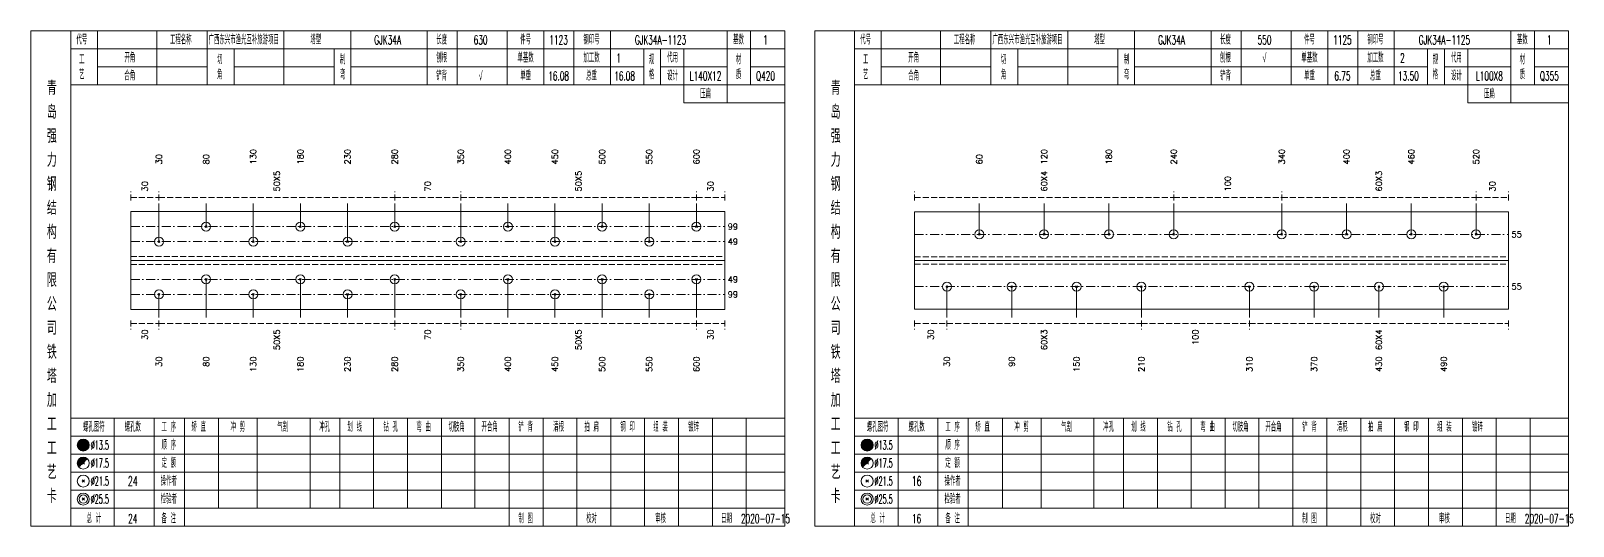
# Model space of a CAD drawing. Extents: x 0 to 2606, y -377 to 6479.
# Drawn here: x 1307 to 1821, y 1575 to 1740 of the extents above; entities that cross this region are included whole.
import ezdxf
from ezdxf.enums import TextEntityAlignment as Align

# ---------------------------------------------------------------- set-up
doc = ezdxf.new("R2010")
doc.units = 0
doc.header["$MEASUREMENT"] = 0
doc.linetypes.add('一点画线', pattern=[5.2, 3, -1, 0.2, -1])
doc.linetypes.add('虚线', pattern=[2.75, 2, -0.75])
doc.layers.get('0').update_dxf_attribs({"linetype": 'CONTINUOUS', "lineweight": 25})
doc.layers.add('1', color=7, linetype='CONTINUOUS', lineweight=25)
doc.layers.add('4', color=7, linetype='CONTINUOUS', lineweight=25)
doc.styles.get("Standard").update_dxf_attribs({"font": 'simplex.shx', "width": 0.7, "height": 3, "bigfont": 'gbhzfs.shx'})

msp = doc.modelspace()

# ---------------------------------------------------------------- linework, layer by layer
at = {"color": 8, "linetype": '虚线', "lineweight": 9}
for p, q in [((1340.3, 1683.5), (1340.3, 1686.5)), ((1340.3, 1684.5), (1349.73, 1684.5)), ((1349.73, 1683.5), (1349.73, 1686.5)), ((1349.73, 1683.5), (1349.73, 1686.5)), ((1349.73, 1684.5), (1428.34, 1684.5)), ((1428.34, 1683.5), (1428.34, 1686.5)), ((1428.34, 1683.5), (1428.34, 1686.5)), ((1428.34, 1684.5), (1450.36, 1684.5)), ((1450.36, 1683.5), (1450.36, 1686.5)), ((1450.36, 1683.5), (1450.36, 1686.5)), ((1450.36, 1684.5), (1528.97, 1684.5)), ((1528.97, 1683.5), (1528.97, 1686.5)), ((1528.97, 1683.5), (1528.97, 1686.5)), ((1528.97, 1684.5), (1538.4, 1684.5)), ((1538.4, 1683.5), (1538.4, 1686.5)), ((1601.7, 1683.5), (1601.7, 1686.5)), ((1601.7, 1684.5), (1688.14, 1684.5)), ((1688.14, 1683.5), (1688.14, 1686.5)), ((1688.14, 1683.5), (1688.14, 1686.5)), ((1688.14, 1684.5), (1724.16, 1684.5)), ((1724.16, 1683.5), (1724.16, 1686.5)), ((1724.16, 1683.5), (1724.16, 1686.5)), ((1724.16, 1684.5), (1788.99, 1684.5)), ((1788.99, 1683.5), (1788.99, 1686.5)), ((1788.99, 1683.5), (1788.99, 1686.5)), ((1788.99, 1684.5), (1799.8, 1684.5)), ((1799.8, 1683.5), (1799.8, 1686.5)), ((1340.3, 1643.5), (1340.3, 1640.5)), ((1340.3, 1642.5), (1349.73, 1642.5)), ((1349.73, 1643.5), (1349.73, 1640.5)), ((1349.73, 1643.5), (1349.73, 1640.5)), ((1349.73, 1642.5), (1428.34, 1642.5)), ((1428.34, 1643.5), (1428.34, 1640.5)), ((1428.34, 1643.5), (1428.34, 1640.5)), ((1428.34, 1642.5), (1450.36, 1642.5)), ((1450.36, 1643.5), (1450.36, 1640.5)), ((1450.36, 1643.5), (1450.36, 1640.5)), ((1450.36, 1642.5), (1528.97, 1642.5)), ((1528.97, 1643.5), (1528.97, 1640.5)), ((1528.97, 1643.5), (1528.97, 1640.5)), ((1528.97, 1642.5), (1538.4, 1642.5)), ((1538.4, 1643.5), (1538.4, 1640.5)), ((1601.7, 1643.5), (1601.7, 1640.5)), ((1601.7, 1642.5), (1612.51, 1642.5)), ((1612.51, 1643.5), (1612.51, 1640.5)), ((1612.51, 1643.5), (1612.51, 1640.5)), ((1612.51, 1642.5), (1677.34, 1642.5)), ((1677.34, 1643.5), (1677.34, 1640.5)), ((1677.34, 1643.5), (1677.34, 1640.5)), ((1677.34, 1642.5), (1713.36, 1642.5)), ((1713.36, 1643.5), (1713.36, 1640.5)), ((1713.36, 1643.5), (1713.36, 1640.5)), ((1713.36, 1642.5), (1799.8, 1642.5)), ((1799.8, 1643.5), (1799.8, 1640.5))]:
    msp.add_line(p, q, dxfattribs=at)
at = {"color": 7, "linetype": 'Continuous', "lineweight": 13}
for p, q in [((1349.73, 1669.79), (1349.73, 1682.5)), ((1365.46, 1674.79), (1365.46, 1682.5)), ((1381.18, 1669.79), (1381.18, 1682.5)), ((1396.9, 1674.79), (1396.9, 1682.5)), ((1412.62, 1669.79), (1412.62, 1682.5)), ((1428.34, 1674.79), (1428.34, 1682.5)), ((1450.36, 1669.79), (1450.36, 1682.5)), ((1466.08, 1674.79), (1466.08, 1682.5)), ((1481.8, 1669.79), (1481.8, 1682.5)), ((1497.52, 1674.79), (1497.52, 1682.5)), ((1513.24, 1669.79), (1513.24, 1682.5)), ((1528.97, 1674.79), (1528.97, 1682.5)), ((1623.31, 1672.2), (1623.31, 1682.5)), ((1644.92, 1672.2), (1644.92, 1682.5)), ((1666.53, 1672.2), (1666.53, 1682.5)), ((1688.14, 1672.2), (1688.14, 1682.5)), ((1724.16, 1672.2), (1724.16, 1682.5)), ((1745.77, 1672.2), (1745.77, 1682.5)), ((1767.38, 1672.2), (1767.38, 1682.5)), ((1788.99, 1672.2), (1788.99, 1682.5)), ((1365.16, 1674.49), (1365.76, 1675.09)), ((1365.76, 1674.49), (1365.16, 1675.09)), ((1396.6, 1674.49), (1397.2, 1675.09)), ((1397.2, 1674.49), (1396.6, 1675.09)), ((1428.04, 1674.49), (1428.64, 1675.09)), ((1428.64, 1674.49), (1428.04, 1675.09)), ((1465.78, 1674.49), (1466.38, 1675.09)), ((1466.38, 1674.49), (1465.78, 1675.09)), ((1497.22, 1674.49), (1497.82, 1675.09)), ((1497.82, 1674.49), (1497.22, 1675.09)), ((1528.67, 1674.49), (1529.27, 1675.09)), ((1529.27, 1674.49), (1528.67, 1675.09)), ((1623.01, 1671.9), (1623.61, 1672.5)), ((1623.61, 1671.9), (1623.01, 1672.5)), ((1644.62, 1671.9), (1645.22, 1672.5)), ((1645.22, 1671.9), (1644.62, 1672.5)), ((1666.23, 1671.9), (1666.83, 1672.5)), ((1666.83, 1671.9), (1666.23, 1672.5)), ((1687.84, 1671.9), (1688.44, 1672.5)), ((1688.44, 1671.9), (1687.84, 1672.5)), ((1723.86, 1671.9), (1724.46, 1672.5)), ((1724.46, 1671.9), (1723.86, 1672.5)), ((1745.47, 1671.9), (1746.07, 1672.5)), ((1746.07, 1671.9), (1745.47, 1672.5)), ((1767.08, 1671.9), (1767.68, 1672.5)), ((1767.68, 1671.9), (1767.08, 1672.5)), ((1788.69, 1671.9), (1789.29, 1672.5)), ((1789.29, 1671.9), (1788.69, 1672.5)), ((1349.43, 1669.49), (1350.03, 1670.09)), ((1350.03, 1669.49), (1349.43, 1670.09)), ((1380.88, 1669.49), (1381.48, 1670.09)), ((1381.48, 1669.49), (1380.88, 1670.09)), ((1412.32, 1669.49), (1412.92, 1670.09)), ((1412.92, 1669.49), (1412.32, 1670.09)), ((1450.06, 1669.49), (1450.66, 1670.09)), ((1450.66, 1669.49), (1450.06, 1670.09)), ((1481.5, 1669.49), (1482.1, 1670.09)), ((1482.1, 1669.49), (1481.5, 1670.09)), ((1512.94, 1669.49), (1513.54, 1670.09)), ((1513.54, 1669.49), (1512.94, 1670.09)), ((1365.46, 1657.21), (1365.46, 1644.5)), ((1396.9, 1657.21), (1396.9, 1644.5)), ((1428.34, 1657.21), (1428.34, 1644.5)), ((1466.08, 1657.21), (1466.08, 1644.5)), ((1497.52, 1657.21), (1497.52, 1644.5)), ((1528.97, 1657.21), (1528.97, 1644.5)), ((1349.73, 1652.21), (1349.73, 1644.5)), ((1381.18, 1652.21), (1381.18, 1644.5)), ((1412.62, 1652.21), (1412.62, 1644.5)), ((1450.36, 1652.21), (1450.36, 1644.5)), ((1481.8, 1652.21), (1481.8, 1644.5)), ((1513.24, 1652.21), (1513.24, 1644.5)), ((1612.51, 1654.8), (1612.51, 1644.5)), ((1634.12, 1654.8), (1634.12, 1644.5)), ((1655.73, 1654.8), (1655.73, 1644.5)), ((1677.34, 1654.8), (1677.34, 1644.5)), ((1713.36, 1654.8), (1713.36, 1644.5)), ((1734.97, 1654.8), (1734.97, 1644.5)), ((1756.58, 1654.8), (1756.58, 1644.5)), ((1778.19, 1654.8), (1778.19, 1644.5))]:
    msp.add_line(p, q, dxfattribs=at)
at = {"color": 7, "linetype": 'Continuous', "lineweight": 18}
for p, q in [((1340.3, 1679.79), (1340.3, 1647.21)), ((1340.3, 1679.79), (1538.4, 1679.79)), ((1538.4, 1679.79), (1538.4, 1647.21)), ((1601.7, 1679.7), (1601.7, 1647.3)), ((1601.7, 1679.7), (1799.8, 1679.7)), ((1799.8, 1679.7), (1799.8, 1647.3)), ((1340.3, 1663.5), (1538.4, 1663.5)), ((1601.7, 1663.5), (1799.8, 1663.5))]:
    msp.add_line(p, q, dxfattribs=at)
at = {"color": 3, "linetype": '一点画线', "lineweight": 13}
for p, q in [((1340.3, 1674.79), (1538.4, 1674.79)), ((1601.7, 1672.2), (1799.8, 1672.2)), ((1340.3, 1669.79), (1538.4, 1669.79)), ((1340.3, 1657.21), (1538.4, 1657.21)), ((1340.3, 1652.21), (1538.4, 1652.21)), ((1601.7, 1654.8), (1799.8, 1654.8))]:
    msp.add_line(p, q, dxfattribs=at)
at = {"color": 1, "linetype": '虚线', "lineweight": 18}
for p, q in [((1340.3, 1664.79), (1538.4, 1664.79)), ((1340.3, 1662.21), (1538.4, 1662.21)), ((1601.7, 1664.7), (1799.8, 1664.7)), ((1601.7, 1662.3), (1799.8, 1662.3))]:
    msp.add_line(p, q, dxfattribs=at)
at = {"color": 7, "linetype": 'Continuous', "lineweight": 13}
for centre in [(1365.46, 1674.79), (1396.9, 1674.79), (1428.34, 1674.79), (1466.08, 1674.79), (1497.52, 1674.79), (1528.97, 1674.79), (1623.31, 1672.2), (1644.92, 1672.2), (1666.53, 1672.2), (1688.14, 1672.2), (1724.16, 1672.2), (1745.77, 1672.2), (1767.38, 1672.2), (1788.99, 1672.2), (1349.73, 1669.79), (1381.18, 1669.79), (1412.62, 1669.79), (1450.36, 1669.79), (1481.8, 1669.79), (1513.24, 1669.79)]:
    msp.add_circle(centre, 1.5, dxfattribs=at)
at = {"layer": '1', "color": 7, "linetype": 'Continuous', "lineweight": 13}
for p, q in [((1365.16, 1656.91), (1365.76, 1657.51)), ((1365.76, 1656.91), (1365.16, 1657.51)), ((1396.6, 1656.91), (1397.2, 1657.51)), ((1397.2, 1656.91), (1396.6, 1657.51)), ((1428.04, 1656.91), (1428.64, 1657.51)), ((1428.64, 1656.91), (1428.04, 1657.51)), ((1465.78, 1656.91), (1466.38, 1657.51)), ((1466.38, 1656.91), (1465.78, 1657.51)), ((1497.22, 1656.91), (1497.82, 1657.51)), ((1497.82, 1656.91), (1497.22, 1657.51)), ((1528.67, 1656.91), (1529.27, 1657.51)), ((1529.27, 1656.91), (1528.67, 1657.51)), ((1349.43, 1651.91), (1350.03, 1652.51)), ((1350.03, 1651.91), (1349.43, 1652.51)), ((1380.88, 1651.91), (1381.48, 1652.51)), ((1381.48, 1651.91), (1380.88, 1652.51)), ((1412.32, 1651.91), (1412.92, 1652.51)), ((1412.92, 1651.91), (1412.32, 1652.51)), ((1450.06, 1651.91), (1450.66, 1652.51)), ((1450.66, 1651.91), (1450.06, 1652.51)), ((1481.5, 1651.91), (1482.1, 1652.51)), ((1482.1, 1651.91), (1481.5, 1652.51)), ((1512.94, 1651.91), (1513.54, 1652.51)), ((1513.54, 1651.91), (1512.94, 1652.51)), ((1612.21, 1654.5), (1612.81, 1655.1)), ((1612.81, 1654.5), (1612.21, 1655.1)), ((1633.82, 1654.5), (1634.42, 1655.1)), ((1634.42, 1654.5), (1633.82, 1655.1)), ((1655.43, 1654.5), (1656.03, 1655.1)), ((1656.03, 1654.5), (1655.43, 1655.1)), ((1677.04, 1654.5), (1677.64, 1655.1)), ((1677.64, 1654.5), (1677.04, 1655.1)), ((1713.06, 1654.5), (1713.66, 1655.1)), ((1713.66, 1654.5), (1713.06, 1655.1)), ((1734.67, 1654.5), (1735.27, 1655.1)), ((1735.27, 1654.5), (1734.67, 1655.1)), ((1756.28, 1654.5), (1756.88, 1655.1)), ((1756.88, 1654.5), (1756.28, 1655.1)), ((1777.89, 1654.5), (1778.49, 1655.1)), ((1778.49, 1654.5), (1777.89, 1655.1))]:
    msp.add_line(p, q, dxfattribs=at)
at = {"layer": '1', "color": 7, "linetype": 'Continuous', "lineweight": 18}
for p, q in [((1340.3, 1647.21), (1538.4, 1647.21)), ((1601.7, 1647.3), (1799.8, 1647.3))]:
    msp.add_line(p, q, dxfattribs=at)
at = {"layer": '1', "color": 7, "linetype": 'Continuous', "lineweight": 13}
for centre in [(1365.46, 1657.21), (1396.9, 1657.21), (1428.34, 1657.21), (1466.08, 1657.21), (1497.52, 1657.21), (1528.97, 1657.21), (1612.51, 1654.8), (1634.12, 1654.8), (1655.73, 1654.8), (1677.34, 1654.8), (1713.36, 1654.8), (1734.97, 1654.8), (1756.58, 1654.8), (1778.19, 1654.8), (1349.73, 1652.21), (1381.18, 1652.21), (1412.62, 1652.21), (1450.36, 1652.21), (1481.8, 1652.21), (1513.24, 1652.21)]:
    msp.add_circle(centre, 1.5, dxfattribs=at)
at = {"layer": '4', "color": 1, "linetype": 'Continuous', "lineweight": 18}
for p, q in [((1320.3, 1575), (1320.3, 1740)), ((1329.2, 1722), (1329.2, 1740)), ((1349, 1722), (1349, 1740)), ((1365.8, 1722), (1365.8, 1740)), ((1391.4, 1722), (1391.4, 1740)), ((1413.7, 1722), (1413.7, 1740)), ((1439.2, 1722), (1439.2, 1740)), ((1449.2, 1722), (1449.2, 1740)), ((1465.9, 1722), (1465.9, 1740)), ((1478.1, 1722), (1478.1, 1740)), ((1488.1, 1722), (1488.1, 1740)), ((1500.3, 1722), (1500.3, 1740)), ((1539.2, 1716), (1539.2, 1740)), ((1547, 1722), (1547, 1740)), ((1581.7, 1575), (1581.7, 1740)), ((1590.6, 1722), (1590.6, 1740)), ((1610.4, 1722), (1610.4, 1740)), ((1627.2, 1722), (1627.2, 1740)), ((1652.8, 1722), (1652.8, 1740)), ((1675.1, 1722), (1675.1, 1740)), ((1700.6, 1722), (1700.6, 1740)), ((1710.6, 1722), (1710.6, 1740)), ((1727.3, 1722), (1727.3, 1740)), ((1739.5, 1722), (1739.5, 1740)), ((1749.5, 1722), (1749.5, 1740)), ((1761.7, 1722), (1761.7, 1740)), ((1800.6, 1716), (1800.6, 1740)), ((1808.4, 1722), (1808.4, 1740)), ((1320.3, 1734), (1558.4, 1734)), ((1374.8, 1722), (1374.8, 1734)), ((1408.1, 1722), (1408.1, 1734)), ((1511.4, 1722), (1511.4, 1734)), ((1517, 1722), (1517, 1734)), ((1524.8, 1716), (1524.8, 1734)), ((1581.7, 1734), (1819.8, 1734)), ((1636.2, 1722), (1636.2, 1734)), ((1669.5, 1722), (1669.5, 1734)), ((1772.8, 1722), (1772.8, 1734)), ((1778.4, 1722), (1778.4, 1734)), ((1786.2, 1716), (1786.2, 1734)), ((1329.2, 1728), (1365.8, 1728)), ((1374.8, 1728), (1408.1, 1728)), ((1413.7, 1728), (1511.4, 1728)), ((1517, 1728), (1539.2, 1728)), ((1547, 1728), (1558.4, 1728)), ((1590.6, 1728), (1627.2, 1728)), ((1636.2, 1728), (1669.5, 1728)), ((1675.1, 1728), (1772.8, 1728)), ((1778.4, 1728), (1800.6, 1728)), ((1808.4, 1728), (1819.8, 1728)), ((1320.3, 1722), (1558.4, 1722)), ((1581.7, 1722), (1819.8, 1722)), ((1524.8, 1716), (1558.4, 1716)), ((1786.2, 1716), (1819.8, 1716)), ((1320.3, 1611), (1558.4, 1611)), ((1334.8, 1575), (1334.8, 1611)), ((1348.1, 1575), (1348.1, 1611)), ((1358.2, 1575), (1358.2, 1611)), ((1369.6, 1581), (1369.6, 1611)), ((1382.5, 1581), (1382.5, 1611)), ((1400.1, 1581), (1400.1, 1611)), ((1410, 1581), (1410, 1611)), ((1421.3, 1581), (1421.3, 1611)), ((1432.6, 1581), (1432.6, 1611)), ((1443.9, 1581), (1443.9, 1611)), ((1455.1, 1581), (1455.1, 1611)), ((1466.5, 1581), (1466.5, 1611)), ((1477.8, 1581), (1477.8, 1611)), ((1489.1, 1581), (1489.1, 1611)), ((1500.4, 1581), (1500.4, 1611)), ((1511.7, 1581), (1511.7, 1611)), ((1523, 1581), (1523, 1611)), ((1534.3, 1581), (1534.3, 1611)), ((1545.6, 1581), (1545.6, 1611)), ((1581.7, 1611), (1819.8, 1611)), ((1596.2, 1575), (1596.2, 1611)), ((1609.5, 1575), (1609.5, 1611)), ((1619.6, 1575), (1619.6, 1611)), ((1631, 1581), (1631, 1611)), ((1643.9, 1581), (1643.9, 1611)), ((1661.5, 1581), (1661.5, 1611)), ((1671.4, 1581), (1671.4, 1611)), ((1682.7, 1581), (1682.7, 1611)), ((1694, 1581), (1694, 1611)), ((1705.3, 1581), (1705.3, 1611)), ((1716.5, 1581), (1716.5, 1611)), ((1727.9, 1581), (1727.9, 1611)), ((1739.2, 1581), (1739.2, 1611)), ((1750.5, 1581), (1750.5, 1611)), ((1761.8, 1581), (1761.8, 1611)), ((1773.1, 1581), (1773.1, 1611)), ((1784.4, 1581), (1784.4, 1611)), ((1795.7, 1581), (1795.7, 1611)), ((1807, 1581), (1807, 1611)), ((1320.3, 1605), (1558.4, 1605)), ((1581.7, 1605), (1819.8, 1605)), ((1320.3, 1599), (1558.4, 1599)), ((1581.7, 1599), (1819.8, 1599)), ((1320.3, 1593), (1558.4, 1593)), ((1581.7, 1593), (1819.8, 1593)), ((1320.3, 1587), (1558.4, 1587)), ((1581.7, 1587), (1819.8, 1587)), ((1320.3, 1581), (1558.4, 1581)), ((1466.5, 1575), (1466.5, 1581)), ((1477.8, 1575), (1477.8, 1581)), ((1489.1, 1575), (1489.1, 1581)), ((1500.4, 1575), (1500.4, 1581)), ((1511.7, 1575), (1511.7, 1581)), ((1523, 1575), (1523, 1581)), ((1534.3, 1575), (1534.3, 1581)), ((1545.6, 1575), (1545.6, 1581)), ((1581.7, 1581), (1819.8, 1581)), ((1727.9, 1575), (1727.9, 1581)), ((1739.2, 1575), (1739.2, 1581)), ((1750.5, 1575), (1750.5, 1581)), ((1761.8, 1575), (1761.8, 1581)), ((1773.1, 1575), (1773.1, 1581)), ((1784.4, 1575), (1784.4, 1581)), ((1795.7, 1575), (1795.7, 1581)), ((1807, 1575), (1807, 1581))]:
    msp.add_line(p, q, dxfattribs=at)
at = {"layer": '4', "color": 7, "linetype": 'Continuous', "lineweight": 13}
for p, q in [((1324.3, 1601.8), (1324.7, 1602.2)), ((1324.7, 1601.8), (1324.3, 1602.2)), ((1585.7, 1601.8), (1586.1, 1602.2)), ((1586.1, 1601.8), (1585.7, 1602.2)), ((1324.1, 1589.6), (1324.9, 1590.4)), ((1324.9, 1589.6), (1324.1, 1590.4)), ((1585.5, 1589.6), (1586.3, 1590.4)), ((1586.3, 1589.6), (1585.5, 1590.4)), ((1324.1, 1583.6), (1324.9, 1584.4)), ((1324.9, 1583.6), (1324.1, 1584.4)), ((1585.5, 1583.6), (1586.3, 1584.4)), ((1586.3, 1583.6), (1585.5, 1584.4))]:
    msp.add_line(p, q, dxfattribs=at)
at = {"layer": '4', "color": 7, "linetype": 'Continuous', "lineweight": 0}
for p, q in [((1324.1, 1595.6), (1324.9, 1596.4)), ((1324.1, 1596.4), (1324.9, 1595.6)), ((1585.5, 1595.6), (1586.3, 1596.4)), ((1585.5, 1596.4), (1586.3, 1595.6))]:
    msp.add_line(p, q, dxfattribs=at)
at = {"layer": '4', "color": 1, "linetype": 'Continuous', "lineweight": 18}
for points in [[(1307, 1740), (1307, 1575), (1558.4, 1575), (1558.4, 1740)], [(1568.4, 1740), (1568.4, 1575), (1819.8, 1575), (1819.8, 1740)]]:
    msp.add_lwpolyline(points, close=True, dxfattribs=at)
at = {"layer": '4', "color": 7, "linetype": 'Continuous', "lineweight": 13}
for centre, radius in [((1324.5, 1602), 2), ((1324.5, 1602), 1.8), ((1324.5, 1602), 1.6), ((1324.5, 1602), 1.4), ((1324.5, 1602), 1.2), ((1324.5, 1602), 1), ((1324.5, 1602), 0.8), ((1324.5, 1602), 0.6), ((1324.5, 1602), 0.4), ((1324.5, 1602), 0.2), ((1585.9, 1602), 2), ((1585.9, 1602), 1.8), ((1585.9, 1602), 1.6), ((1585.9, 1602), 1.4), ((1585.9, 1602), 1.2), ((1585.9, 1602), 1), ((1585.9, 1602), 0.8), ((1585.9, 1602), 0.6), ((1585.9, 1602), 0.4), ((1585.9, 1602), 0.2), ((1324.5, 1596), 2), ((1585.9, 1596), 2), ((1324.5, 1590), 2), ((1585.9, 1590), 2), ((1324.5, 1584), 2), ((1324.5, 1584), 1.4), ((1585.9, 1584), 2), ((1585.9, 1584), 1.4)]:
    msp.add_circle(centre, radius, dxfattribs=at)
for centre, radius in [((1324.5, 1596), 1.8), ((1324.5, 1596), 1.6), ((1324.5, 1596), 1.4), ((1324.5, 1596), 1.2), ((1324.5, 1596), 1), ((1324.5, 1596), 0.8), ((1324.5, 1596), 0.6), ((1324.5, 1596), 0.4), ((1324.5, 1596), 0.2), ((1585.9, 1596), 1.8), ((1585.9, 1596), 1.6), ((1585.9, 1596), 1.4), ((1585.9, 1596), 1.2), ((1585.9, 1596), 1), ((1585.9, 1596), 0.8), ((1585.9, 1596), 0.6), ((1585.9, 1596), 0.4), ((1585.9, 1596), 0.2)]:
    msp.add_arc(centre, radius, 45, 225, dxfattribs=at)

# ---------------------------------------------------------------- texts
at = {"color": 7, "linetype": 'Continuous', "lineweight": 13}
for s, p in [('30', (1349.73, 1695.5)), ('80', (1365.46, 1695.5)), ('130', (1381.18, 1695.5)), ('180', (1396.9, 1695.5)), ('230', (1412.62, 1695.5)), ('280', (1428.34, 1695.5)), ('350', (1450.36, 1695.5)), ('400', (1466.08, 1695.5)), ('450', (1481.8, 1695.5)), ('500', (1497.52, 1695.5)), ('550', (1513.24, 1695.5)), ('600', (1528.97, 1695.5)), ('60', (1623.31, 1695.5)), ('120', (1644.92, 1695.5)), ('180', (1666.53, 1695.5)), ('240', (1688.14, 1695.5)), ('340', (1724.16, 1695.5)), ('400', (1745.77, 1695.5)), ('460', (1767.38, 1695.5)), ('520', (1788.99, 1695.5))]:
    msp.add_text(s, height=2, rotation=90, dxfattribs=at).set_placement(p, align=Align.MIDDLE_LEFT)
at = {"color": 8, "linetype": 'Continuous', "lineweight": 9}
for s, p in [('50X5', (1389.04, 1686.5)), ('50X5', (1489.66, 1686.5)), ('60X4', (1644.92, 1686.5)), ('60X3', (1756.58, 1686.5)), ('30', (1345.02, 1686.5)), ('70', (1439.35, 1686.5)), ('30', (1533.68, 1686.5)), ('100', (1706.15, 1686.5)), ('30', (1794.4, 1686.5))]:
    msp.add_text(s, height=2, rotation=90, dxfattribs=at).set_placement(p, align=Align.MIDDLE_LEFT)
at = {"color": 7, "linetype": 'Continuous', "lineweight": 13}
for s, p in [('99', (1539.4, 1674.79)), ('55', (1800.8, 1672.2)), ('49', (1539.4, 1669.79)), ('49', (1539.4, 1657.21)), ('99', (1539.4, 1652.21)), ('55', (1800.8, 1654.8))]:
    msp.add_text(s, height=2, dxfattribs=at).set_placement(p, align=Align.MIDDLE_LEFT)
at = {"color": 8, "linetype": 'Continuous', "lineweight": 9}
for s, p in [('30', (1345.02, 1640.5)), ('50X5', (1389.04, 1640.5)), ('70', (1439.35, 1640.5)), ('50X5', (1489.66, 1640.5)), ('30', (1533.68, 1640.5)), ('30', (1607.1, 1640.5)), ('60X3', (1644.92, 1640.5)), ('100', (1695.35, 1640.5)), ('60X4', (1756.58, 1640.5))]:
    msp.add_text(s, height=2, rotation=90, dxfattribs=at).set_placement(p, align=Align.MIDDLE_RIGHT)
at = {"layer": '1', "color": 7, "linetype": 'Continuous', "lineweight": 13}
for s, p in [('30', (1349.73, 1631.5)), ('80', (1365.46, 1631.5)), ('130', (1381.18, 1631.5)), ('180', (1396.9, 1631.5)), ('230', (1412.62, 1631.5)), ('280', (1428.34, 1631.5)), ('350', (1450.36, 1631.5)), ('400', (1466.08, 1631.5)), ('450', (1481.8, 1631.5)), ('500', (1497.52, 1631.5)), ('550', (1513.24, 1631.5)), ('600', (1528.97, 1631.5)), ('30', (1612.51, 1631.5)), ('90', (1634.12, 1631.5)), ('150', (1655.73, 1631.5)), ('210', (1677.34, 1631.5)), ('310', (1713.36, 1631.5)), ('370', (1734.97, 1631.5)), ('430', (1756.58, 1631.5)), ('490', (1778.19, 1631.5))]:
    msp.add_text(s, height=2, rotation=90, dxfattribs=at).set_placement(p, align=Align.MIDDLE_RIGHT)
at = {"layer": '4', "color": 1, "linetype": 'Continuous', "lineweight": 13}
for s, height, width, p in [('代号', 3, 0.6, (1324, 1737)), ('工程名称', 3, 0.6, (1357, 1737)), ('广西东兴市渔光互补旅游项目', 3, 0.6, (1378, 1737)), ('塔型', 3, 0.6, (1402, 1737)), ('GJK34A', 3, 0.6, (1426, 1737)), ('长度', 3, 0.6, (1444, 1737)), ('630', 3, 0.6, (1457, 1737)), ('件号', 3, 0.6, (1472, 1737)), ('1123', 3, 0.6, (1483, 1737)), ('钢印号', 3, 0.6, (1494, 1737)), ('GJK34A-1123', 3, 0.6, (1517, 1737)), ('基数', 3, 0.6, (1543, 1737)), ('1', 3, 0.6, (1552, 1737)), ('代号', 3, 0.6, (1585.4, 1737)), ('工程名称', 3, 0.6, (1618.4, 1737)), ('广西东兴市渔光互补旅游项目', 3, 0.6, (1639.4, 1737)), ('塔型', 3, 0.6, (1663.4, 1737)), ('GJK34A', 3, 0.6, (1687.4, 1737)), ('长度', 3, 0.6, (1705.4, 1737)), ('550', 3, 0.6, (1718.4, 1737)), ('件号', 3, 0.6, (1733.4, 1737)), ('1125', 3, 0.6, (1744.4, 1737)), ('钢印号', 3, 0.6, (1755.4, 1737)), ('GJK34A-1125', 3, 0.6, (1778.4, 1737)), ('基数', 3, 0.6, (1804.4, 1737)), ('1', 3, 0.6, (1813.4, 1737)), ('工', 3, 0.6, (1324, 1730.4)), ('开角', 3, 0.6, (1340, 1731)), ('切', 3, 0.6, (1370, 1730.4)), ('制', 3, 0.6, (1411, 1730.4)), ('刨根', 3, 0.6, (1444, 1731)), ('单基数', 3, 0.6, (1472, 1731)), ('加工数', 3, 0.6, (1494, 1731)), ('1', 3, 0.6, (1503, 1731)), ('规', 3, 0.6, (1514, 1730.4)), ('代用', 3, 0.6, (1521, 1731)), ('材', 3, 0.6, (1543, 1730.4)), ('工', 3, 0.6, (1585.4, 1730.4)), ('开角', 3, 0.6, (1601.4, 1731)), ('切', 3, 0.6, (1631.4, 1730.4)), ('制', 3, 0.6, (1672.4, 1730.4)), ('刨根', 3, 0.6, (1705.4, 1731)), ('√', 3, 0.6, (1718.4, 1731)), ('单基数', 3, 0.6, (1733.4, 1731)), ('加工数', 3, 0.6, (1755.4, 1731)), ('2', 3, 0.6, (1764.4, 1731)), ('规', 3, 0.6, (1775.4, 1730.4)), ('代用', 3, 0.6, (1782.4, 1731)), ('材', 3, 0.6, (1804.4, 1730.4)), ('青', 4.6, 0.8, (1314, 1721)), ('艺', 3, 0.6, (1324, 1725.4)), ('合角', 3, 0.6, (1340, 1725)), ('角', 3, 0.6, (1370, 1725.4)), ('弯', 3, 0.6, (1411, 1725.4)), ('铲背', 3, 0.6, (1444, 1725)), ('√', 3, 0.6, (1457, 1725)), ('单重', 3, 0.6, (1472, 1725)), ('16.08', 3, 0.6, (1483, 1725)), ('总重', 3, 0.6, (1494, 1725)), ('16.08', 3, 0.6, (1505, 1725)), ('格', 3, 0.6, (1514, 1725.4)), ('设计', 3, 0.6, (1521, 1725)), ('L140X12', 3, 0.6, (1532, 1725)), ('质', 3, 0.6, (1543, 1725.4)), ('Q420', 3, 0.6, (1552, 1725)), ('青', 4.6, 0.8, (1575.4, 1721)), ('艺', 3, 0.6, (1585.4, 1725.4)), ('合角', 3, 0.6, (1601.4, 1725)), ('角', 3, 0.6, (1631.4, 1725.4)), ('弯', 3, 0.6, (1672.4, 1725.4)), ('铲背', 3, 0.6, (1705.4, 1725)), ('单重', 3, 0.6, (1733.4, 1725)), ('6.75', 3, 0.6, (1744.4, 1725)), ('总重', 3, 0.6, (1755.4, 1725)), ('13.50', 3, 0.6, (1766.4, 1725)), ('格', 3, 0.6, (1775.4, 1725.4)), ('设计', 3, 0.6, (1782.4, 1725)), ('L100X8', 3, 0.6, (1793.4, 1725)), ('质', 3, 0.6, (1804.4, 1725.4)), ('Q355', 3, 0.6, (1813.4, 1725)), ('压扁', 3, 0.6, (1532, 1719)), ('压扁', 3, 0.6, (1793.4, 1719)), ('岛', 4.6, 0.8, (1314, 1713)), ('岛', 4.6, 0.8, (1575.4, 1713)), ('强', 4.6, 0.8, (1314, 1705)), ('强', 4.6, 0.8, (1575.4, 1705)), ('力', 4.6, 0.8, (1314, 1697)), ('力', 4.6, 0.8, (1575.4, 1697)), ('钢', 4.6, 0.8, (1314, 1689)), ('钢', 4.6, 0.8, (1575.4, 1689)), ('结', 4.6, 0.8, (1314, 1681)), ('结', 4.6, 0.8, (1575.4, 1681)), ('构', 4.6, 0.8, (1314, 1673)), ('构', 4.6, 0.8, (1575.4, 1673)), ('有', 4.6, 0.8, (1314, 1665)), ('有', 4.6, 0.8, (1575.4, 1665)), ('限', 4.6, 0.8, (1314, 1657)), ('限', 4.6, 0.8, (1575.4, 1657)), ('公', 4.6, 0.8, (1314, 1649)), ('公', 4.6, 0.8, (1575.4, 1649)), ('司', 4.6, 0.8, (1314, 1641)), ('司', 4.6, 0.8, (1575.4, 1641)), ('铁', 4.6, 0.8, (1314, 1633)), ('铁', 4.6, 0.8, (1575.4, 1633)), ('塔', 4.6, 0.8, (1314, 1625)), ('塔', 4.6, 0.8, (1575.4, 1625)), ('加', 4.6, 0.8, (1314, 1617)), ('加', 4.6, 0.8, (1575.4, 1617)), ('工', 4.6, 0.8, (1314, 1609)), ('工', 4.6, 0.8, (1575.4, 1609)), ('螺孔图符', 3, 0.6, (1328, 1608)), ('螺孔数', 3, 0.6, (1341, 1608)), ('工 序', 3, 0.6, (1353, 1608)), ('矫 直', 3, 0.6, (1363, 1608)), ('冲 剪', 3, 0.6, (1376, 1608)), ('气割', 3, 0.6, (1391, 1608)), ('冲孔', 3, 0.6, (1405, 1608)), ('划 线', 3, 0.6, (1415, 1608)), ('钻 孔', 3, 0.6, (1427, 1608)), ('弯 曲', 3, 0.6, (1438, 1608)), ('切肢角', 3, 0.6, (1449, 1608)), ('开合角', 3, 0.6, (1460, 1608)), ('铲 背', 3, 0.6, (1472, 1608)), ('清根', 3, 0.6, (1483, 1608)), ('拍 扁', 3, 0.6, (1494, 1608)), ('钢 印', 3, 0.6, (1506, 1608)), ('组 装', 3, 0.6, (1517, 1608)), ('镀锌', 3, 0.6, (1528, 1608)), ('螺孔图符', 3, 0.6, (1589.4, 1608)), ('螺孔数', 3, 0.6, (1602.4, 1608)), ('工 序', 3, 0.6, (1614.4, 1608)), ('矫 直', 3, 0.6, (1624.4, 1608)), ('冲 剪', 3, 0.6, (1637.4, 1608)), ('气割', 3, 0.6, (1652.4, 1608)), ('冲孔', 3, 0.6, (1666.4, 1608)), ('划 线', 3, 0.6, (1676.4, 1608)), ('钻 孔', 3, 0.6, (1688.4, 1608)), ('弯 曲', 3, 0.6, (1699.4, 1608)), ('切肢角', 3, 0.6, (1710.4, 1608)), ('开合角', 3, 0.6, (1721.4, 1608)), ('铲 背', 3, 0.6, (1733.4, 1608)), ('清根', 3, 0.6, (1744.4, 1608)), ('拍 扁', 3, 0.6, (1755.4, 1608)), ('钢 印', 3, 0.6, (1767.4, 1608)), ('组 装', 3, 0.6, (1778.4, 1608)), ('镀锌', 3, 0.6, (1789.4, 1608)), ('工', 4.6, 0.8, (1314, 1601)), ('%%C13.5', 3, 0.5, (1330, 1602)), ('顺 序', 3, 0.6, (1353, 1602)), ('工', 4.6, 0.8, (1575.4, 1601)), ('%%C13.5', 3, 0.5, (1591.4, 1602)), ('顺 序', 3, 0.6, (1614.4, 1602)), ('艺', 4.6, 0.8, (1314, 1593)), ('%%C17.5', 3, 0.5, (1330, 1596)), ('定 额', 3, 0.6, (1353, 1596)), ('艺', 4.6, 0.8, (1575.4, 1593)), ('%%C17.5', 3, 0.5, (1591.4, 1596)), ('定 额', 3, 0.6, (1614.4, 1596)), ('%%C21.5', 3, 0.5, (1330, 1590)), ('24', 3.2, 0.6, (1341, 1590)), ('操作者', 3, 0.6, (1353, 1590)), ('%%C21.5', 3, 0.5, (1591.4, 1590)), ('16', 3.2, 0.6, (1602.4, 1590)), ('操作者', 3, 0.6, (1614.4, 1590)), ('卡', 4.6, 0.8, (1314, 1585)), ('%%C25.5', 3, 0.5, (1330, 1584)), ('检验者', 3, 0.6, (1353, 1584)), ('卡', 4.6, 0.8, (1575.4, 1585)), ('%%C25.5', 3, 0.5, (1591.4, 1584)), ('检验者', 3, 0.6, (1614.4, 1584)), ('总 计', 3, 0.6, (1328, 1577.5)), ('备 注', 3, 0.6, (1353, 1577.5)), ('制 图', 3, 0.6, (1472, 1577.5)), ('校对', 3, 0.6, (1494, 1577.5)), ('审核', 3, 0.6, (1517, 1577.5)), ('日期', 3, 0.6, (1539, 1577.5)), ('总 计', 3, 0.6, (1589.4, 1577.5)), ('备 注', 3, 0.6, (1614.4, 1577.5)), ('制 图', 3, 0.6, (1733.4, 1577.5)), ('校对', 3, 0.6, (1755.4, 1577.5)), ('审核', 3, 0.6, (1778.4, 1577.5)), ('日期', 3, 0.6, (1800.4, 1577.5)), ('24', 3, 0.6, (1341, 1577.5)), ('2020-07-15', 3, 0.6, (1552, 1577.5)), ('16', 3, 0.6, (1602.4, 1577.5)), ('2020-07-15', 3, 0.6, (1813.4, 1577.5))]:
    msp.add_text(s, height=height, dxfattribs=dict(at, width=width)).set_placement(p, align=Align.MIDDLE_CENTER)

doc.saveas('drawing.dxf')
